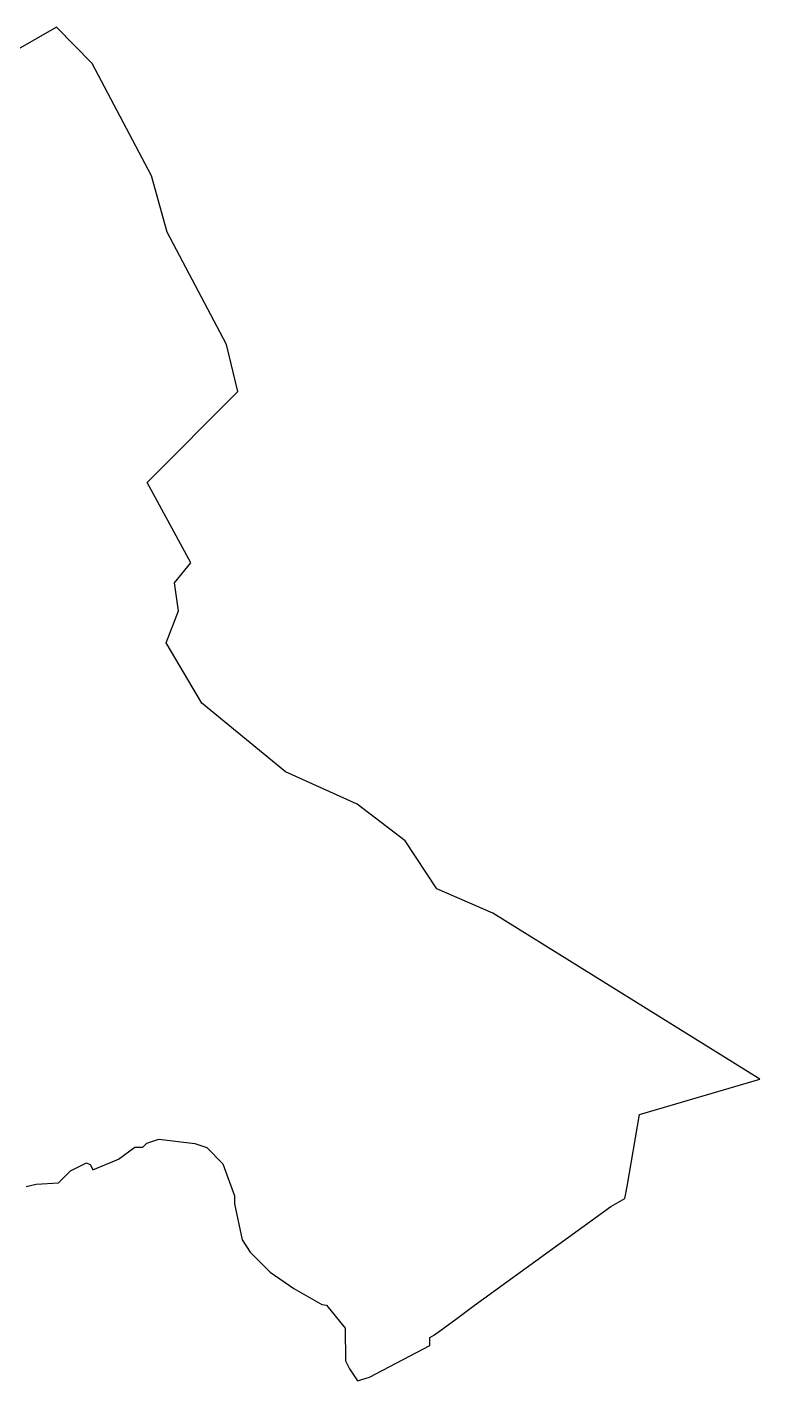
# Model space of a CAD drawing. Header units: metres. Extents: x 319606 to 325841, y 1825825 to 1831423.
# Drawn here: x 323320 to 325841, y 1825825 to 1830484 of the extents above; entities that cross this region are included whole.
import ezdxf

# ---------------------------------------------------------------- set-up
doc = ezdxf.new("R2010")
doc.units = ezdxf.units.M
doc.layers.add('VILLAGE BOUNDRY', color=10, linetype='Continuous')

msp = doc.modelspace()

# ---------------------------------------------------------------- linework, layer by layer
at = {"layer": 'VILLAGE BOUNDRY', "flags": 128}
msp.add_lwpolyline([(323317.1, 1826494.4), (323350.5, 1826502.5), (323427.4, 1826507.5), (323455.1, 1826534.8), (323469.1, 1826548.6), (323524.3, 1826575.7), (323538, 1826569.2), (323546.4, 1826552.2), (323634.6, 1826588.8), (323690, 1826629.7), (323717.6, 1826629.5), (323731.4, 1826643.2), (323772.8, 1826656.7), (323896.8, 1826642.1), (323938, 1826628.1), (323992.7, 1826572.6), (324033.3, 1826462), (324033.1, 1826434.5), (324059.9, 1826310.3), (324087.1, 1826268.8), (324155.6, 1826199.4), (324237.9, 1826143.8), (324333.9, 1826088), (324349.7, 1826085.9), (324413.9, 1826007), (324415.3, 1825894.6), (324428.9, 1825867), (324456.2, 1825825.4), (324497.6, 1825838.9), (324705, 1825947.8), (324705.1, 1825975.3), (324721.7, 1825983.9), (324797.9, 1826040.1), (324857.4, 1826084.5), (325328.2, 1826425.8), (325376.6, 1826453), (325383.8, 1826494.3), (325426.8, 1826742), (325840.9, 1826863.2), (324921.7, 1827434.3), (324729.3, 1827518.3), (324620.2, 1827684.3), (324455.7, 1827809.4), (324208.5, 1827921.3), (323920.7, 1828157.5), (323798.2, 1828365), (323840.2, 1828474.9), (323827.1, 1828571.5), (323882.7, 1828640), (323733, 1828916.6), (324045.3, 1829229.5), (324006, 1829391.3), (323802, 1829778.5), (323748.1, 1829971.7), (323544.1, 1830358.9), (323420.9, 1830483.7), (322790.4, 1830121.6)], dxfattribs=at)

doc.saveas('drawing.dxf')
